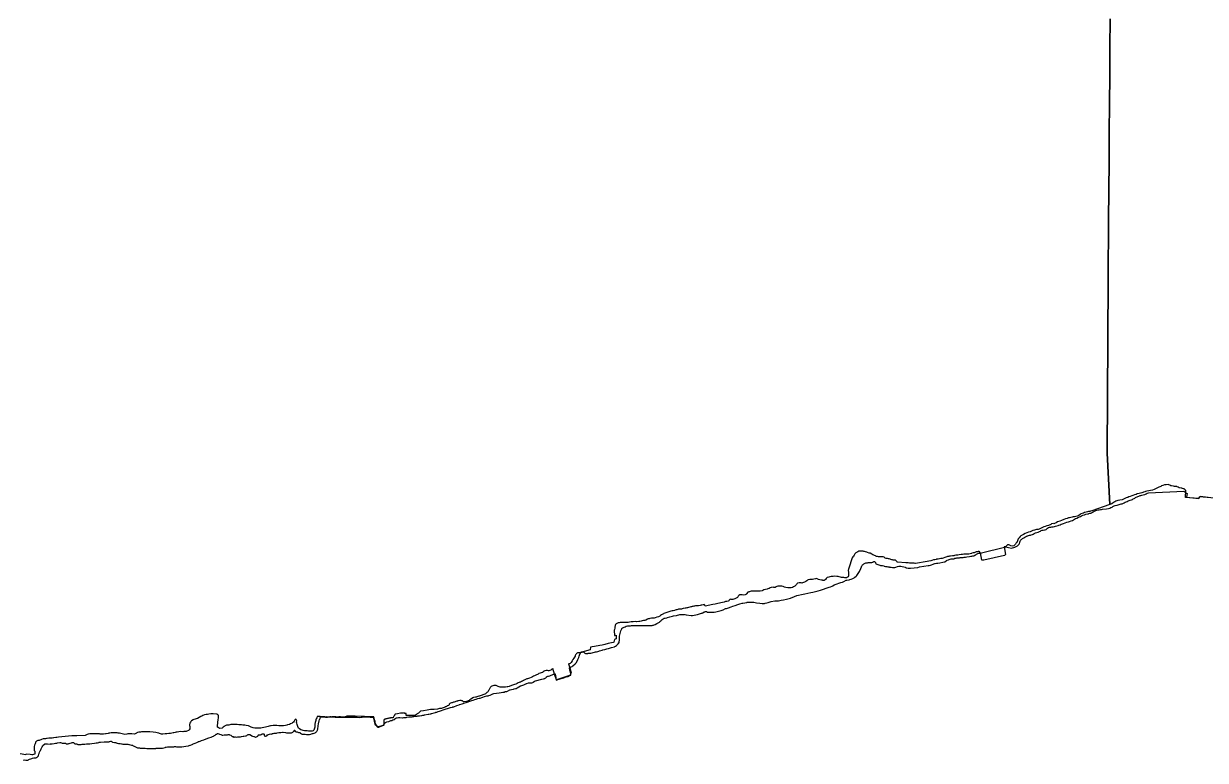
# Model space of a CAD drawing. Extents: x 0 to 800, y 146 to 730.
# Drawn here: x 525.8 to 608.8, y 202.2 to 254 of the extents above; entities that cross this region are included whole.
import ezdxf

# ---------------------------------------------------------------- set-up
doc = ezdxf.new("R2010")
doc.units = 0
doc.layers.get('0').update_dxf_attribs({"linetype": 'CONTINUOUS'})

msp = doc.modelspace()

# ---------------------------------------------------------------- linework, layer by layer
at = {"color": 1}
for points in [[(602.13125, 254.3125), (602.115625, 252.3), (602.1, 250.315625), (602.084375, 248.334375), (602.071875, 246.315625), (602.053125, 244.29375), (602.025, 240.1875), (601.99375, 236.0125), (601.959375, 231.771875), (601.9125, 223.8), (602.10625, 220.178125), (600.8375, 219.7375), (600.75625, 219.71875), (600.696875, 219.7), (600.6125, 219.68125), (600.553125, 219.665625), (600.446875, 219.646875), (600.334375, 219.615625), (600.25, 219.58125), (600.175, 219.559375), (600.08125, 219.521875), (600.015625, 219.478125), (599.928125, 219.421875), (599.815625, 219.359375), (599.728125, 219.34375), (599.621875, 219.325), (599.525, 219.3125), (599.4625, 219.284375), (599.284375, 219.25), (599.25, 219.25625), (599.20625, 219.2375), (599.10625, 219.203125), (598.9875, 219.165625), (598.890625, 219.128125), (598.721875, 219.0625), (598.596875, 219.0125), (598.44375, 218.95625), (598.33125, 218.90625), (598.225, 218.859375), (598.184375, 218.834375), (598.121875, 218.840625), (598.01875, 218.815625), (597.959375, 218.7875), (597.803125, 218.709375), (597.68125, 218.678125), (597.565625, 218.64375), (597.48125, 218.6125), (597.41875, 218.5875), (597.33125, 218.55), (597.234375, 218.490625), (597.146875, 218.446875), (597.06875, 218.425), (596.959375, 218.41875), (596.9, 218.409375), (596.815625, 218.3875), (596.7, 218.359375), (596.6125, 218.315625), (596.509375, 218.265625), (596.390625, 218.2375), (596.275, 218.190625), (596.171875, 218.14375), (596.05625, 218.084375), (595.946875, 218.028125), (595.8625, 217.971875), (595.803125, 217.934375), (595.7375, 217.8375), (595.68125, 217.771875), (595.6375, 217.690625), (595.61875, 217.625), (595.578125, 217.525), (595.540625, 217.48125), (595.48125, 217.3875), (595.4125, 217.31875), (595.359375, 217.28125), (595.28125, 217.2625), (595.1625, 217.275), (595.1125, 217.3), (595.078125, 217.321875), (595.028125, 217.340625), (594.934375, 217.340625), (594.865625, 217.29375), (594.803125, 217.228125), (594.6875, 217.2), (594.784375, 216.659375), (594.721875, 216.603125), (593.25625, 216.271875), (593.115625, 216.26875), (593.025, 216.778125), (592.9875, 216.8), (592.9875, 216.86875), (592.928125, 216.878125), (592.86875, 216.878125), (592.8125, 216.86875), (592.78125, 216.86875), (592.7625, 216.8625), (592.725, 216.846875), (592.63125, 216.8), (592.59375, 216.790625), (592.503125, 216.778125), (592.41875, 216.753125), (592.384375, 216.734375), (592.30625, 216.715625), (592.20625, 216.696875), (592.01875, 216.696875), (591.965625, 216.684375), (591.865625, 216.684375), (591.75625, 216.678125), (591.671875, 216.675), (591.534375, 216.65625), (591.4375, 216.63125), (591.29375, 216.621875), (591.2, 216.6), (591.146875, 216.584375), (591.065625, 216.58125), (590.925, 216.5625), (590.859375, 216.546875), (590.8, 216.5375), (590.7125, 216.51875), (590.659375, 216.496875), (590.5875, 216.471875), (590.525, 216.45), (590.4125, 216.41875), (590.3375, 216.4), (590.2375, 216.384375), (590.14375, 216.3625), (590.0625, 216.3375), (589.946875, 216.334375), (589.909375, 216.31875), (589.83125, 216.3), (589.728125, 216.2875), (589.61875, 216.25), (589.534375, 216.221875), (589.390625, 216.19375), (589.290625, 216.175), (588.46875, 216.05), (588.45, 216.05), (588.359375, 216.053125), (588.246875, 216.0625), (588.165625, 216.071875), (588.0375, 216.071875), (587.94375, 216.0875), (587.821875, 216.090625), (587.775, 216.096875), (587.190625, 216.13125), (587.18125, 216.140625), (587.171875, 216.15625), (587.1125, 216.23125), (587.046875, 216.2625), (586.98125, 216.278125), (586.9, 216.278125), (586.8375, 216.2875), (586.79375, 216.290625), (586.7375, 216.309375), (586.684375, 216.334375), (586.60625, 216.3625), (586.55625, 216.365625), (586.484375, 216.38125), (586.40625, 216.39375), (586.340625, 216.41875), (586.29375, 216.459375), (586.25625, 216.4875), (586.1875, 216.5), (586.065625, 216.515625), (586.009375, 216.515625), (585.94375, 216.50625), (585.86875, 216.509375), (585.790625, 216.51875), (585.725, 216.5375), (585.684375, 216.5625), (585.65625, 216.575), (585.475, 216.65), (585.384375, 216.696875), (585.271875, 216.753125), (585.203125, 216.771875), (585.1, 216.809375), (585.05, 216.828125), (584.959375, 216.85625), (584.8875, 216.878125), (584.825, 216.8875), (584.78125, 216.896875), (584.696875, 216.9125), (584.628125, 216.9125), (584.51875, 216.90625), (584.471875, 216.89375), (584.40625, 216.85625), (584.325, 216.815625), (584.265625, 216.778125), (584.20625, 216.70625), (584.15, 216.628125), (584.10625, 216.55625), (584.071875, 216.509375), (584.025, 216.428125), (583.99375, 216.3625), (583.934375, 216.23125), (583.909375, 216.165625), (583.88125, 215.9875), (583.75, 215.646875), (583.746875, 215.609375), (583.74375, 215.578125), (583.74375, 215.534375), (583.75, 215.478125), (583.753125, 215.446875), (583.753125, 215.4125), (583.75, 215.378125), (583.753125, 215.315625), (583.7625, 215.26875), (583.7625, 215.2125), (583.746875, 215.146875), (583.740625, 215.109375), (583.69375, 215.071875), (583.61875, 215.034375), (583.55, 215.03125), (583.496875, 215.03125), (583.434375, 215.053125), (583.35, 215.059375), (583.26875, 215.059375), (583.203125, 215.071875), (583.096875, 215.096875), (583.025, 215.11875), (582.93125, 215.134375), (582.775, 215.1375), (582.684375, 215.134375), (582.6375, 215.134375), (582.540625, 215.125), (582.45625, 215.109375), (582.36875, 215.0875), (582.2625, 215.04375), (582.196875, 214.984375), (582.146875, 214.925), (582.115625, 214.8875), (582.05625, 214.853125), (581.96875, 214.84375), (581.95, 214.85), (581.940625, 214.859375), (581.85625, 214.8625), (581.753125, 214.8875), (581.65, 214.909375), (581.609375, 214.94375), (581.51875, 214.984375), (581.428125, 214.965625), (581.321875, 214.928125), (581.221875, 214.91875), (581.0375, 214.91875), (580.934375, 214.890625), (580.8875, 214.86875), (580.8375, 214.83125), (580.75625, 214.778125), (580.66875, 214.7375), (580.5875, 214.69375), (580.521875, 214.671875), (580.490625, 214.665625), (580.421875, 214.68125), (580.2875, 214.675), (580.18125, 214.653125), (580.1375, 214.615625), (580.1, 214.56875), (580.065625, 214.509375), (579.99375, 214.4375), (579.9, 214.390625), (579.815625, 214.359375), (579.740625, 214.334375), (579.5625, 214.321875), (579.4875, 214.33125), (579.353125, 214.35), (579.25625, 214.378125), (579.2125, 214.40625), (579.159375, 214.415625), (579.06875, 214.434375), (579.028125, 214.446875), (578.925, 214.45625), (578.790625, 214.44375), (578.73125, 214.415625), (578.675, 214.390625), (578.6, 214.359375), (578.515625, 214.353125), (578.478125, 214.36875), (578.334375, 214.3625), (578.25, 214.33125), (578.175, 214.29375), (578.1, 214.253125), (578.0375, 214.234375), (577.921875, 214.215625), (577.803125, 214.178125), (577.7375, 214.15), (577.68125, 214.121875), (577.5625, 214.0875), (577.503125, 214.0875), (577.38125, 214.096875), (577.296875, 214.096875), (577.1625, 214.10625), (577.075, 214.096875), (576.959375, 214.084375), (576.925, 214.0875), (576.85625, 214.065625), (576.796875, 214.059375), (576.753125, 214.05625), (576.684375, 214.03125), (576.603125, 213.909375), (576.584375, 213.878125), (576.509375, 213.8375), (576.403125, 213.81875), (576.2875, 213.83125), (576.209375, 213.8375), (576.128125, 213.828125), (576.05, 213.784375), (576.0125, 213.734375), (575.953125, 213.653125), (575.86875, 213.603125), (575.784375, 213.5625), (575.7125, 213.528125), (575.634375, 213.515625), (575.521875, 213.515625), (575.4875, 213.528125), (575.425, 213.51875), (575.36875, 213.453125), (575.35, 213.425), (575.296875, 213.396875), (575.221875, 213.378125), (575.11875, 213.359375), (575.025, 213.328125), (574.903125, 213.29375), (574.8, 213.271875), (574.69375, 213.24375), (574.56875, 213.21875), (574.4875, 213.20625), (574.396875, 213.175), (574.234375, 213.15), (573.7, 213.046875), (573.659375, 213.1), (573.65, 213.11875), (573.609375, 213.146875), (573.55, 213.1375), (573.465625, 213.1125), (573.403125, 213.1), (573.3375, 213.084375), (573.221875, 213.075), (573.128125, 213.065625), (573.06875, 213.05625), (573.003125, 213.05625), (572.94375, 213.046875), (572.8875, 213.04375), (572.83125, 213.028125), (572.771875, 213.015625), (572.73125, 212.996875), (572.678125, 212.9875), (572.60625, 212.9625), (572.515625, 212.940625), (572.459375, 212.925), (572.4, 212.921875), (572.328125, 212.90625), (572.278125, 212.896875), (572.15, 212.884375), (572.08125, 212.859375), (572.034375, 212.83125), (571.975, 212.83125), (571.93125, 212.8375), (571.878125, 212.8375), (571.825, 212.834375), (571.759375, 212.815625), (571.690625, 212.790625), (571.65625, 212.78125), (571.584375, 212.75), (571.540625, 212.740625), (571.4375, 212.721875), (571.378125, 212.703125), (571.278125, 212.678125), (571.215625, 212.665625), (571.134375, 212.640625), (571.05625, 212.61875), (571.003125, 212.603125), (570.925, 212.58125), (570.865625, 212.55625), (570.796875, 212.534375), (570.76875, 212.509375), (570.725, 212.48125), (570.665625, 212.44375), (570.61875, 212.421875), (570.5625, 212.390625), (570.515625, 212.346875), (570.465625, 212.315625), (570.4, 212.28125), (570.3, 212.2625), (570.178125, 212.221875), (570.096875, 212.196875), (570.034375, 212.19375), (569.965625, 212.196875), (569.9125, 212.19375), (569.8125, 212.178125), (569.75625, 212.15625), (569.69375, 212.146875), (569.640625, 212.11875), (569.521875, 212.0625), (569.446875, 212.04375), (569.365625, 212.03125), (569.26875, 212.003125), (569.184375, 211.984375), (569.109375, 211.975), (569.028125, 211.965625), (568.9, 211.95), (568.8125, 211.959375), (568.640625, 211.95), (568.540625, 211.940625), (568.48125, 211.93125), (568.378125, 211.91875), (568.278125, 211.9), (568.165625, 211.890625), (568.021875, 211.884375), (567.953125, 211.884375), (567.91875, 211.890625), (567.721875, 211.890625), (567.659375, 211.88125), (567.590625, 211.865625), (567.525, 211.853125), (567.478125, 211.828125), (567.440625, 211.80625), (567.4, 211.75625), (567.378125, 211.690625), (567.365625, 211.634375), (567.35, 211.58125), (567.340625, 211.540625), (567.3375, 211.49375), (567.325, 211.409375), (567.309375, 211.3625), (567.2875, 211.325), (567.33125, 210.98125), (567.359375, 210.990625), (567.44375, 211.003125), (567.4375, 210.746875), (567.359375, 210.721875), (567.31875, 210.709375), (567.28125, 210.5125), (567.225, 210.490625), (567.115625, 210.453125), (566.8875, 210.409375), (566.6375, 210.34375), (566.4625, 210.303125), (566.29375, 210.284375), (566.171875, 210.2625), (566.040625, 210.234375), (565.90625, 210.209375), (565.75, 210.1875), (565.63125, 210.159375), (565.615625, 209.965625), (565.2, 209.859375), (564.971875, 209.8), (564.853125, 209.765625), (564.771875, 209.771875), (564.734375, 209.75625), (564.696875, 209.7375), (564.65625, 209.709375), (564.621875, 209.678125), (564.6125, 209.653125), (564.58125, 209.6125), (564.56875, 209.571875), (564.55, 209.51875), (564.5125, 209.459375), (564.46875, 209.396875), (564.4, 209.303125), (564.371875, 209.25625), (564.340625, 209.20625), (564.26875, 209.090625), (564.24375, 209.05625), (564.209375, 209.009375), (564.140625, 208.996875), (564.125, 208.9875), (564.0875, 208.978125), (564.196875, 208.640625), (564.271875, 208.346875), (564.21875, 208.225), (564.228125, 208.1875), (563.25625, 207.85625), (563.115625, 208.2625), (562.99375, 208.659375), (562.9625, 208.646875), (562.921875, 208.6125), (562.884375, 208.571875), (562.846875, 208.5375), (562.778125, 208.51875), (562.71875, 208.50625), (562.678125, 208.5), (562.61875, 208.521875), (562.5125, 208.515625), (562.4375, 208.503125), (562.371875, 208.46875), (562.315625, 208.428125), (562.259375, 208.384375), (562.1625, 208.365625), (562.090625, 208.3375), (562.0125, 208.3), (561.959375, 208.26875), (561.90625, 208.240625), (561.8375, 208.20625), (561.759375, 208.175), (561.7, 208.15), (561.640625, 208.121875), (561.571875, 208.071875), (561.4625, 208.040625), (561.35625, 207.984375), (561.2875, 207.95625), (561.21875, 207.940625), (561.16875, 207.928125), (561.128125, 207.909375), (561.078125, 207.884375), (561.0125, 207.85625), (560.965625, 207.834375), (560.921875, 207.815625), (560.853125, 207.778125), (560.7875, 207.740625), (560.71875, 207.7125), (560.671875, 207.7), (560.621875, 207.68125), (560.5625, 207.65625), (560.4875, 207.61875), (560.440625, 207.590625), (560.39375, 207.56875), (560.309375, 207.54375), (560.234375, 207.515625), (560.16875, 207.4875), (560.0875, 207.459375), (560.046875, 207.440625), (559.971875, 207.428125), (559.925, 207.40625), (559.834375, 207.38125), (559.775, 207.3625), (559.671875, 207.353125), (559.625, 207.34375), (559.55, 207.340625), (559.346875, 207.340625), (559.284375, 207.35625), (559.2125, 207.378125), (559.159375, 207.396875), (559.115625, 207.4125), (559.06875, 207.440625), (559.00625, 207.459375), (558.9375, 207.465625), (558.89375, 207.46875), (558.840625, 207.459375), (558.775, 207.440625), (558.703125, 207.409375), (558.665625, 207.3875), (558.61875, 207.35), (558.578125, 207.30625), (558.5625, 207.26875), (558.546875, 207.240625), (558.525, 207.19375), (558.490625, 207.1375), (558.465625, 207.10625), (558.44375, 207.053125), (558.409375, 207.009375), (558.3625, 206.965625), (558.315625, 206.934375), (558.253125, 206.890625), (558.203125, 206.859375), (558.14375, 206.834375), (558.065625, 206.80625), (558.021875, 206.796875), (557.959375, 206.765625), (557.88125, 206.746875), (557.81875, 206.728125), (557.784375, 206.709375), (557.734375, 206.69375), (557.659375, 206.671875), (557.60625, 206.65625), (557.55, 206.64375), (557.425, 206.615625), (557.3625, 206.59375), (557.28125, 206.53125), (557.23125, 206.5), (557.171875, 206.4625), (557.10625, 206.41875), (557.053125, 206.396875), (557.00625, 206.36875), (556.9375, 206.35), (556.75, 206.315625), (556.696875, 206.325), (556.66875, 206.3625), (556.65, 206.378125), (556.628125, 206.390625), (556.596875, 206.4), (556.553125, 206.409375), (556.45, 206.409375), (556.365625, 206.38125), (556.325, 206.378125), (556.3, 206.36875), (556.2375, 206.36875), (556.178125, 206.35), (556.13125, 206.325), (556.053125, 206.29375), (556.00625, 206.284375), (555.909375, 206.25625), (555.86875, 206.2375), (555.8, 206.215625), (555.7625, 206.190625), (555.71875, 206.14375), (555.703125, 206.1125), (555.684375, 206.0875), (555.65625, 206.05625), (555.6, 206.03125), (555.565625, 206.028125), (555.54375, 206.01875), (555.53125, 205.990625), (555.515625, 205.98125), (555.465625, 205.971875), (555.4375, 205.965625), (555.39375, 205.953125), (555.35625, 205.921875), (555.29375, 205.89375), (555.215625, 205.878125), (555.1625, 205.859375), (555.134375, 205.85), (555.1, 205.846875), (555.034375, 205.846875), (554.890625, 205.809375), (554.65, 205.790625), (554.409375, 205.784375), (554.171875, 205.7375), (553.90625, 205.6875), (553.690625, 205.659375), (553.678125, 205.65), (553.653125, 205.621875), (553.584375, 205.553125), (553.559375, 205.534375), (553.51875, 205.50625), (553.471875, 205.46875), (553.409375, 205.421875), (553.346875, 205.3875), (553.29375, 205.36875), (553.228125, 205.359375), (553.1375, 205.35), (552.69375, 205.359375), (552.69375, 205.496875), (552.565625, 205.496875), (552.565625, 205.54375), (552.46875, 205.528125), (552.296875, 205.51875), (552.084375, 205.48125), (551.925, 205.44375), (551.896875, 205.425), (551.8875, 205.4125), (551.875, 205.39375), (551.859375, 205.365625), (551.84375, 205.33125), (551.828125, 205.303125), (551.784375, 205.215625), (551.765625, 205.196875), (551.7375, 205.19375), (551.690625, 205.1875), (551.634375, 205.20625), (551.6, 205.1875), (551.559375, 205.178125), (551.515625, 205.16875), (551.471875, 205.165625), (551.415625, 205.15), (551.36875, 205.1375), (551.3375, 205.13125), (551.30625, 205.121875), (551.265625, 205.11875), (551.234375, 205.109375), (551.190625, 205.09375), (551.1625, 205.084375), (551.14375, 205.08125), (551.13125, 205.028125), (551.121875, 204.971875), (551.128125, 204.896875), (551.121875, 204.809375), (551.1125, 204.740625), (551.109375, 204.66875), (551.059375, 204.646875), (551.028125, 204.640625), (550.984375, 204.621875), (550.94375, 204.6125), (550.909375, 204.603125), (550.89375, 204.59375), (550.846875, 204.58125), (550.8125, 204.575), (550.765625, 204.571875), (550.74375, 204.571875), (550.69375, 204.575), (550.675, 204.584375), (550.63125, 204.6), (550.615625, 204.621875), (550.596875, 204.646875), (550.5625, 204.66875), (550.55, 204.6875), (550.515625, 204.74375), (550.503125, 204.778125), (550.49375, 204.81875), (550.490625, 204.859375), (550.475, 204.915625), (550.4625, 204.94375), (550.45625, 205.00625), (550.44375, 205.0375), (550.43125, 205.08125), (550.421875, 205.128125), (550.421875, 205.171875), (550.41875, 205.209375), (550.41875, 205.24375), (550.409375, 205.265625), (549.10625, 205.309375), (548.5, 205.321875), (548.490625, 205.290625), (548.465625, 205.2625), (548.396875, 205.2625), (548.378125, 205.253125), (548.359375, 205.25), (548.253125, 205.253125), (548.1375, 205.253125), (548.075, 205.2625), (548.040625, 205.2625), (548.003125, 205.265625), (547.95, 205.265625), (547.85, 205.253125), (547.7875, 205.253125), (547.75, 205.2625), (547.653125, 205.2625), (547.603125, 205.25625), (547.584375, 205.25625), (547.496875, 205.2625), (547.478125, 205.246875), (547.44375, 205.2375), (547.425, 205.2375), (547.415625, 205.259375), (547.33125, 205.25625), (547.29375, 205.253125), (547.178125, 205.253125), (547.121875, 205.25625), (547.096875, 205.246875), (547.021875, 205.25), (546.98125, 205.2625), (546.9375, 205.265625), (546.659375, 205.3), (546.45, 205.3), (546.43125, 205.290625), (546.40625, 205.2), (546.375, 205.128125), (546.353125, 205.071875), (546.334375, 205), (546.315625, 204.94375), (546.30625, 204.86875), (546.29375, 204.815625), (546.284375, 204.76875), (546.278125, 204.678125), (546.278125, 204.609375), (546.271875, 204.534375), (546.25, 204.459375), (546.234375, 204.39375), (546.2125, 204.325), (546.146875, 204.28125), (546.08125, 204.26875), (545.9625, 204.2625), (545.840625, 204.2625), (545.725, 204.271875), (545.609375, 204.271875), (545.546875, 204.2875), (545.4625, 204.309375), (545.375, 204.3375), (545.296875, 204.3625), (545.203125, 204.4125), (545.1375, 204.459375), (545.103125, 204.525), (545.08125, 204.58125), (545.053125, 204.65), (545.0375, 204.725), (545, 204.81875), (544.996875, 204.8875), (545, 204.990625), (544.965625, 205.075), (544.9125, 205.109375), (544.86875, 205.04375), (544.83125, 204.959375), (544.784375, 204.896875), (544.7125, 204.846875), (544.671875, 204.809375), (544.571875, 204.771875), (544.503125, 204.73125), (544.359375, 204.696875), (544.315625, 204.678125), (544.20625, 204.659375), (544.084375, 204.6375), (543.925, 204.621875), (543.740625, 204.628125), (543.615625, 204.646875), (543.540625, 204.65625), (543.425, 204.659375), (543.359375, 204.665625), (543.209375, 204.621875), (543.171875, 204.621875), (543.075, 204.603125), (543, 204.58125), (542.89375, 204.55625), (542.8, 204.534375), (542.696875, 204.515625), (542.578125, 204.49375), (542.475, 204.478125), (542.296875, 204.465625), (542.21875, 204.46875), (542.071875, 204.478125), (541.953125, 204.503125), (541.86875, 204.525), (541.796875, 204.546875), (541.703125, 204.590625), (541.60625, 204.628125), (541.440625, 204.659375), (541.35625, 204.684375), (541.275, 204.6875), (541.209375, 204.6875), (541.125, 204.696875), (541.03125, 204.696875), (540.934375, 204.70625), (540.821875, 204.715625), (540.696875, 204.715625), (540.5875, 204.721875), (540.48125, 204.721875), (540.36875, 204.725), (540.303125, 204.7125), (540.228125, 204.6875), (540.08125, 204.66875), (540.0125, 204.65), (539.975, 204.628125), (539.934375, 204.609375), (539.896875, 204.58125), (539.840625, 204.534375), (539.775, 204.478125), (539.60625, 204.45), (539.565625, 204.465625), (539.475, 204.5125), (539.446875, 204.54375), (539.440625, 204.6), (539.446875, 204.659375), (539.4625, 204.825), (539.459375, 204.9125), (539.48125, 205.025), (539.4875, 205.0625), (539.509375, 205.184375), (539.509375, 205.25625), (539.5, 205.36875), (539.471875, 205.415625), (539.38125, 205.459375), (539.13125, 205.4875), (538.971875, 205.48125), (538.825, 205.453125), (538.74375, 205.425), (538.6375, 205.421875), (538.521875, 205.403125), (538.41875, 205.359375), (538.3375, 205.3125), (538.26875, 205.284375), (538.140625, 205.228125), (538.025, 205.15), (537.95, 205.11875), (537.8625, 205.09375), (537.78125, 205.071875), (537.728125, 205.046875), (537.61875, 204.98125), (537.575, 204.940625), (537.5375, 204.884375), (537.50625, 204.81875), (537.48125, 204.734375), (537.48125, 204.665625), (537.49375, 204.584375), (537.496875, 204.534375), (537.49375, 204.46875), (537.490625, 204.428125), (537.459375, 204.35625), (537.41875, 204.309375), (537.409375, 204.30625), (537.290625, 204.259375), (537.228125, 204.240625), (537.153125, 204.225), (537.06875, 204.225), (536.99375, 204.221875), (536.815625, 204.225), (536.7125, 204.215625), (536.603125, 204.1875), (536.528125, 204.19375), (536.46875, 204.175), (536.375, 204.15), (536.321875, 204.134375), (536.221875, 204.115625), (536.14375, 204.090625), (536.009375, 204.0875), (535.86875, 204.08125), (535.7625, 204.071875), (535.60625, 204.053125), (535.5125, 204.05), (535.428125, 204.06875), (535.375, 204.096875), (535.31875, 204.11875), (535.2125, 204.1375), (535.1, 204.165625), (534.928125, 204.178125), (534.678125, 204.20625), (534.5875, 204.215625), (534.278125, 204.215625), (534.090625, 204.221875), (534.021875, 204.196875), (533.9125, 204.184375), (533.83125, 204.159375), (533.775, 204.1375), (533.740625, 204.125), (533.65625, 204.08125), (533.584375, 204.053125), (533.43125, 204.059375), (533.30625, 204.071875), (533.1375, 204.06875), (533.071875, 204.05), (532.928125, 204.025), (532.825, 204.040625), (532.75, 204.059375), (532.64375, 204.0875), (532.546875, 204.10625), (532.45625, 204.125), (532.39375, 204.13125), (532.315625, 204.1375), (532.215625, 204.146875), (532.103125, 204.15), (531.98125, 204.146875), (531.88125, 204.128125), (531.815625, 204.125), (531.753125, 204.103125), (531.621875, 204.06875), (531.565625, 204.059375), (531.440625, 204.05), (531.359375, 204.04375), (531.275, 204.040625), (531.196875, 204.04375), (531.14375, 204.0625), (531.0875, 204.071875), (530.9875, 204.078125), (530.878125, 204.08125), (530.76875, 204.08125), (530.621875, 204.078125), (530.559375, 204.078125), (530.471875, 204.06875), (530.3625, 204.05), (530.278125, 204.03125), (530.153125, 203.959375), (529.55, 203.9375), (529.20625, 203.928125), (528.7375, 203.88125), (528.278125, 203.8375), (528.1625, 203.825), (528.075, 203.8125), (527.953125, 203.796875), (527.91875, 203.7875), (527.81875, 203.778125), (527.746875, 203.76875), (527.603125, 203.75625), (527.484375, 203.740625), (527.428125, 203.7375), (527.353125, 203.7125), (527.190625, 203.709375), (527.08125, 203.684375), (527.025, 203.65625), (526.96875, 203.61875), (526.915625, 203.6), (526.83125, 203.596875), (526.775, 203.58125), (526.73125, 203.5625), (526.7, 203.525), (526.6625, 203.478125), (526.653125, 203.434375), (526.6375, 203.371875), (526.6125, 203.315625), (526.590625, 203.265625), (526.565625, 203.18125), (526.565625, 203.125), (526.55625, 203.040625), (526.55625, 202.990625), (526.56875, 202.9), (526.6125, 202.84375), (526.603125, 202.640625), (526.515625, 202.621875), (526.453125, 202.59375), (526.396875, 202.59375), (526.275, 202.6125), (525.99375, 202.65), (525.978125, 202.59375), (525.571875, 202.671875)], [(601.9125, 223.8), (601.959375, 231.771875), (601.99375, 236.0125), (602.025, 240.1875), (602.053125, 244.29375), (602.071875, 246.315625), (602.084375, 248.334375), (602.1, 250.315625), (602.115625, 252.3), (602.13125, 254.3125)], [(609.753125, 220.603125), (608.4, 220.725), (608.34375, 220.603125), (607.421875, 220.678125), (607.459375, 221.15625), (607.325, 221.28125), (607.29375, 221.29375), (607.21875, 221.31875), (607.1625, 221.33125), (607.109375, 221.340625), (606.990625, 221.365625), (606.909375, 221.40625), (606.84375, 221.43125), (606.809375, 221.44375), (606.746875, 221.45), (606.659375, 221.459375), (606.571875, 221.478125), (606.45, 221.5), (606.390625, 221.50625), (606.315625, 221.534375), (606.25625, 221.571875), (606.215625, 221.5875), (606.065625, 221.571875), (605.95625, 221.5625), (605.828125, 221.525), (605.75, 221.490625), (605.690625, 221.453125), (605.559375, 221.403125), (605.459375, 221.35625), (605.3625, 221.3125), (605.234375, 221.24375), (605.109375, 221.18125), (604.96875, 221.159375), (604.85625, 221.140625), (604.7125, 221.109375), (604.621875, 221.1), (604.56875, 221.08125), (604.478125, 221.05625), (604.41875, 221.028125), (604.35, 221.009375), (604.25625, 220.9875), (604.159375, 220.9625), (604.03125, 220.921875), (603.965625, 220.896875), (603.85, 220.85625), (603.734375, 220.81875), (603.65, 220.7875), (603.54375, 220.74375), (603.45, 220.715625), (603.375, 220.684375), (603.328125, 220.675), (603.25, 220.65), (603.153125, 220.609375), (603.059375, 220.55625), (602.965625, 220.50625), (602.80625, 220.490625), (602.678125, 220.46875), (602.540625, 220.4125), (602.4625, 220.375), (602.378125, 220.325), (602.240625, 220.225), (602.10625, 220.178125), (601.9125, 223.8)]]:
    msp.add_lwpolyline(points, dxfattribs=at)
at = {"color": 3}
msp.add_lwpolyline([(525.80625, 202.20625), (525.825, 202.221875), (525.865625, 202.240625), (525.9875, 202.225), (526.00625, 202.215625), (526.05, 202.2125), (526.121875, 202.228125), (526.15625, 202.24375), (526.19375, 202.259375), (526.234375, 202.290625), (526.321875, 202.31875), (526.39375, 202.334375), (526.4375, 202.35), (526.546875, 202.378125), (526.565625, 202.3875), (526.590625, 202.390625), (526.6375, 202.3875), (526.684375, 202.39375), (526.73125, 202.40625), (526.75, 202.415625), (526.771875, 202.43125), (526.859375, 202.515625), (526.875, 202.559375), (526.890625, 202.634375), (526.909375, 202.68125), (526.946875, 202.771875), (526.978125, 202.865625), (526.996875, 202.90625), (527.053125, 203.0125), (527.06875, 203.059375), (527.090625, 203.1), (527.13125, 203.165625), (527.178125, 203.228125), (527.203125, 203.271875), (527.290625, 203.35625), (527.309375, 203.365625), (527.40625, 203.365625), (527.48125, 203.371875), (527.503125, 203.36875), (527.69375, 203.35625), (527.7125, 203.3625), (527.7625, 203.371875), (527.83125, 203.378125), (527.9625, 203.4), (528.05625, 203.4125), (528.146875, 203.41875), (528.196875, 203.4375), (528.365625, 203.4625), (528.390625, 203.459375), (528.4125, 203.45625), (528.478125, 203.428125), (528.521875, 203.421875), (528.565625, 203.421875), (528.609375, 203.425), (528.725, 203.421875), (528.76875, 203.409375), (528.825, 203.371875), (528.875, 203.359375), (528.95, 203.3625), (529.003125, 203.384375), (529.025, 203.390625), (529.090625, 203.415625), (529.190625, 203.44375), (529.2375, 203.471875), (529.2625, 203.471875), (529.315625, 203.45625), (529.390625, 203.396875), (529.428125, 203.378125), (529.475, 203.3625), (529.525, 203.359375), (529.571875, 203.35), (529.615625, 203.334375), (529.6375, 203.328125), (529.7125, 203.325), (529.8625, 203.33125), (529.934375, 203.3375), (530.015625, 203.3375), (530.040625, 203.340625), (530.109375, 203.35), (530.2375, 203.3625), (530.2875, 203.365625), (530.365625, 203.375), (530.478125, 203.378125), (530.6125, 203.403125), (530.796875, 203.425), (530.9125, 203.43125), (531.00625, 203.44375), (531.09375, 203.4625), (531.1375, 203.475), (531.221875, 203.4875), (531.471875, 203.503125), (531.54375, 203.509375), (531.665625, 203.5125), (531.778125, 203.509375), (531.80625, 203.5125), (531.85625, 203.525), (531.875, 203.534375), (531.953125, 203.55), (531.978125, 203.546875), (532.003125, 203.534375), (532.0375, 203.503125), (532.071875, 203.484375), (532.19375, 203.471875), (532.253125, 203.459375), (532.3, 203.45625), (532.33125, 203.44375), (532.38125, 203.4125), (532.48125, 203.4), (532.509375, 203.4), (532.60625, 203.390625), (532.690625, 203.375), (532.715625, 203.365625), (532.778125, 203.35625), (532.815625, 203.353125), (532.853125, 203.353125), (533.01875, 203.34375), (533.13125, 203.334375), (533.2125, 203.321875), (533.2375, 203.3125), (533.390625, 203.278125), (533.4625, 203.265625), (533.48125, 203.25625), (533.515625, 203.225), (533.590625, 203.196875), (533.628125, 203.175), (533.671875, 203.159375), (533.7375, 203.134375), (533.81875, 203.09375), (533.840625, 203.090625), (533.953125, 203.078125), (534, 203.065625), (534.04375, 203.059375), (534.203125, 203.065625), (534.340625, 203.05625), (534.3625, 203.059375), (534.48125, 203.046875), (534.534375, 203.0375), (534.703125, 203.034375), (534.965625, 203.046875), (535.096875, 203.046875), (535.11875, 203.053125), (535.234375, 203.05625), (535.3125, 203.05625), (535.409375, 203.0625), (535.515625, 203.065625), (535.56875, 203.071875), (535.759375, 203.115625), (535.7875, 203.125), (535.840625, 203.140625), (535.934375, 203.1625), (535.98125, 203.1625), (536.184375, 203.153125), (536.2625, 203.15), (536.375, 203.1625), (536.425, 203.171875), (536.46875, 203.175), (536.49375, 203.171875), (536.56875, 203.15625), (536.615625, 203.15), (536.684375, 203.15), (536.73125, 203.159375), (536.9375, 203.16875), (537.20625, 203.19375), (537.4, 203.225), (537.446875, 203.240625), (537.515625, 203.275), (537.540625, 203.284375), (537.665625, 203.325), (537.715625, 203.346875), (537.7375, 203.3625), (537.86875, 203.4125), (537.978125, 203.46875), (538.028125, 203.490625), (538.090625, 203.509375), (538.115625, 203.521875), (538.1625, 203.534375), (538.209375, 203.553125), (538.278125, 203.58125), (538.325, 203.596875), (538.475, 203.659375), (538.528125, 203.675), (538.703125, 203.75), (538.75, 203.765625), (538.828125, 203.7875), (538.99375, 203.84375), (539.078125, 203.884375), (539.165625, 203.91875), (539.1875, 203.93125), (539.271875, 203.984375), (539.2875, 204), (539.35, 204.0375), (539.36875, 204.053125), (539.45, 204.1), (539.471875, 204.103125), (539.53125, 204.078125), (539.56875, 204.05625), (539.590625, 204.046875), (539.6625, 204.034375), (539.721875, 203.99375), (539.765625, 203.975), (539.8125, 203.971875), (539.9, 203.996875), (539.925, 203.99375), (539.93125, 204), (539.95625, 203.996875), (540.071875, 204), (540.13125, 204.009375), (540.18125, 204.015625), (540.25, 204.0125), (540.271875, 204.00625), (540.2875, 203.990625), (540.365625, 203.96875), (540.409375, 203.95), (540.43125, 203.934375), (540.478125, 203.8875), (540.5, 203.88125), (540.54375, 203.884375), (540.5625, 203.86875), (540.571875, 203.846875), (540.5875, 203.828125), (540.6125, 203.828125), (540.653125, 203.85625), (540.675, 203.853125), (540.74375, 203.8375), (540.846875, 203.85625), (540.95625, 203.853125), (541.05625, 203.8625), (541.125, 203.88125), (541.25, 203.90625), (541.29375, 203.91875), (541.4, 203.928125), (541.446875, 203.934375), (541.4875, 203.953125), (541.55625, 203.990625), (541.6, 204.015625), (541.65, 204.03125), (541.68125, 204.03125), (541.70625, 204.025), (541.753125, 204.00625), (541.859375, 203.940625), (541.903125, 203.915625), (541.9875, 203.890625), (542.009375, 203.884375), (542.053125, 203.853125), (542.1, 203.8375), (542.121875, 203.8375), (542.178125, 203.853125), (542.228125, 203.878125), (542.2625, 203.9125), (542.29375, 203.978125), (542.309375, 203.99375), (542.328125, 204.003125), (542.35, 204), (542.4, 204.00625), (542.440625, 204.00625), (542.4625, 204.009375), (542.515625, 204.03125), (542.578125, 204.0625), (542.65625, 204.078125), (542.678125, 204.08125), (542.7, 204.06875), (542.70625, 204.046875), (542.721875, 203.965625), (542.728125, 203.94375), (542.746875, 203.921875), (542.765625, 203.9125), (542.7875, 203.90625), (542.815625, 203.90625), (542.884375, 203.921875), (542.909375, 203.93125), (542.953125, 203.99375), (542.96875, 204.009375), (542.990625, 204.025), (543.021875, 204.034375), (543.159375, 204.0625), (543.2375, 204.053125), (543.265625, 204.059375), (543.2875, 204.06875), (543.30625, 204.084375), (543.346875, 204.103125), (543.425, 204.115625), (543.45625, 204.11875), (543.51875, 204.121875), (543.59375, 204.11875), (543.634375, 204.1375), (543.7375, 204.16875), (543.765625, 204.171875), (543.81875, 204.1625), (543.878125, 204.1625), (544.009375, 204.178125), (544.040625, 204.178125), (544.221875, 204.1625), (544.28125, 204.146875), (544.315625, 204.140625), (544.421875, 204.15), (544.4625, 204.146875), (544.5125, 204.1375), (544.559375, 204.134375), (544.63125, 204.14375), (544.684375, 204.1625), (544.728125, 204.190625), (544.79375, 204.246875), (544.80625, 204.26875), (544.8125, 204.2875), (544.825, 204.309375), (544.840625, 204.325), (544.8625, 204.325), (544.875, 204.3), (544.878125, 204.278125), (544.878125, 204.253125), (544.890625, 204.234375), (544.9125, 204.225), (544.9625, 204.215625), (544.9875, 204.2125), (545.00625, 204.20625), (545.028125, 204.203125), (545.071875, 204.184375), (545.11875, 204.16875), (545.165625, 204.165625), (545.2125, 204.15625), (545.2625, 204.121875), (545.346875, 204.075), (545.390625, 204.05625), (545.5125, 204.053125), (545.596875, 204.046875), (545.69375, 204.025), (545.71875, 204.021875), (545.846875, 204.028125), (545.86875, 204.025), (545.89375, 204.028125), (545.9875, 204.053125), (546.034375, 204.075), (546.1, 204.09375), (546.15, 204.103125), (546.234375, 204.1125), (546.3, 204.1375), (546.325, 204.153125), (546.359375, 204.1875), (546.384375, 204.225), (546.4375, 204.278125), (546.4625, 204.31875), (546.471875, 204.34375), (546.48125, 204.390625), (546.4875, 204.4625), (546.503125, 204.571875), (546.503125, 204.596875), (546.54375, 204.828125), (546.553125, 204.878125), (546.590625, 204.98125), (546.60625, 205.078125), (546.615625, 205.10625), (546.640625, 205.153125), (546.65625, 205.196875), (546.66875, 205.24375), (546.678125, 205.265625), (546.8875, 205.265625), (547.015625, 205.253125), (547.165625, 205.25), (547.190625, 205.259375), (547.31875, 205.265625), (547.365625, 205.265625), (547.696875, 205.246875), (548.003125, 205.246875), (548.09375, 205.2375), (548.16875, 205.234375), (548.29375, 205.2375), (548.440625, 205.24375), (548.553125, 205.246875), (548.7125, 205.24375), (548.934375, 205.24375), (549.115625, 205.234375), (549.25, 205.2375), (549.4, 205.225), (549.53125, 205.2375), (549.603125, 205.2375), (549.84375, 205.2625), (549.8875, 205.265625), (549.95625, 205.265625), (550.015625, 205.25625), (550.16875, 205.246875), (550.290625, 205.246875), (550.378125, 205.24375), (550.4, 205.240625), (550.41875, 205.225), (550.425, 205.196875), (550.425, 205.15), (550.434375, 205.090625), (550.453125, 205.028125), (550.48125, 204.965625), (550.49375, 204.9125), (550.496875, 204.86875), (550.509375, 204.8125), (550.525, 204.753125), (550.53125, 204.73125), (550.55, 204.69375), (550.6, 204.628125), (550.653125, 204.56875), (550.678125, 204.55625), (550.709375, 204.55), (550.759375, 204.55), (550.8125, 204.559375), (550.865625, 204.575), (550.928125, 204.6125), (551.05625, 204.65), (551.1, 204.66875), (551.115625, 204.6875), (551.128125, 204.7375), (551.14375, 204.778125), (551.178125, 204.821875), (551.228125, 204.85625), (551.28125, 204.88125), (551.33125, 204.903125), (551.465625, 204.940625), (551.61875, 205), (551.665625, 205.015625), (551.6875, 205.01875), (551.759375, 205.04375), (551.846875, 205.0875), (551.909375, 205.128125), (551.925, 205.14375), (551.965625, 205.175), (552.01875, 205.19375), (552.046875, 205.2), (552.146875, 205.215625), (552.253125, 205.21875), (552.428125, 205.20625), (552.4625, 205.20625), (552.53125, 205.209375), (552.678125, 205.225), (552.73125, 205.2375), (552.88125, 205.259375), (552.95625, 205.26875), (553.115625, 205.275), (553.16875, 205.28125), (553.23125, 205.296875), (553.259375, 205.30625), (553.34375, 205.321875), (553.45625, 205.321875), (553.515625, 205.325), (553.63125, 205.346875), (553.790625, 205.3625), (553.85, 205.371875), (553.94375, 205.39375), (553.971875, 205.403125), (554.228125, 205.446875), (554.290625, 205.4625), (554.428125, 205.4875), (554.45, 205.49375), (554.496875, 205.5), (554.653125, 205.546875), (554.74375, 205.58125), (554.76875, 205.590625), (554.846875, 205.603125), (554.946875, 205.640625), (555.025, 205.665625), (555.43125, 205.815625), (555.49375, 205.834375), (555.6, 205.853125), (555.728125, 205.89375), (555.80625, 205.921875), (555.940625, 205.95625), (555.965625, 205.959375), (556.034375, 205.975), (556.24375, 206.059375), (556.403125, 206.109375), (556.425, 206.121875), (556.628125, 206.1875), (556.8, 206.2375), (556.90625, 206.26875), (557.3125, 206.409375), (557.39375, 206.434375), (557.509375, 206.48125), (557.609375, 206.5125), (557.734375, 206.54375), (557.815625, 206.56875), (557.896875, 206.5875), (558.009375, 206.621875), (558.0625, 206.640625), (558.1875, 206.7), (558.34375, 206.74375), (558.371875, 206.740625), (558.4, 206.740625), (558.453125, 206.746875), (558.484375, 206.753125), (558.590625, 206.790625), (558.646875, 206.815625), (558.734375, 206.8625), (558.784375, 206.88125), (558.85625, 206.903125), (559.03125, 206.9375), (559.215625, 206.946875), (559.359375, 206.965625), (559.484375, 206.9875), (559.578125, 207.009375), (559.646875, 207.034375), (559.696875, 207.040625), (559.765625, 207.05625), (559.815625, 207.075), (559.9625, 207.153125), (559.984375, 207.1625), (560.090625, 207.190625), (560.225, 207.21875), (560.284375, 207.228125), (560.371875, 207.246875), (560.428125, 207.265625), (560.48125, 207.29375), (560.709375, 207.434375), (560.75, 207.45), (560.946875, 207.509375), (561.053125, 207.553125), (561.096875, 207.58125), (561.1375, 207.6), (561.165625, 207.60625), (561.28125, 207.64375), (561.353125, 207.65), (561.4375, 207.646875), (561.48125, 207.65), (561.525, 207.659375), (561.584375, 207.68125), (561.603125, 207.690625), (561.696875, 207.7625), (561.721875, 207.778125), (561.778125, 207.8), (562.215625, 207.903125), (562.325, 207.9375), (562.40625, 207.95625), (562.4375, 207.965625), (562.459375, 207.975), (562.496875, 208.003125), (562.534375, 208.04375), (562.553125, 208.065625), (562.596875, 208.096875), (562.64375, 208.115625), (562.6875, 208.13125), (562.784375, 208.153125), (562.88125, 208.18125), (563.0625, 208.265625), (563.128125, 208.29375), (563.14375, 208.28125), (563.159375, 208.23125), (563.16875, 208.159375), (563.203125, 208.009375), (563.20625, 207.9625), (563.225, 207.86875), (563.234375, 207.85), (563.284375, 207.8625), (563.35, 207.8875), (563.44375, 207.9125), (563.515625, 207.934375), (563.58125, 207.9625), (563.76875, 208.015625), (563.865625, 208.04375), (563.934375, 208.075), (564.0375, 208.109375), (564.15625, 208.159375), (564.253125, 208.18125), (564.253125, 208.25625), (564.246875, 208.303125), (564.19375, 208.540625), (564.175, 208.584375), (564.1625, 208.63125), (564.165625, 208.678125), (564.171875, 208.7), (564.2, 208.709375), (564.284375, 208.771875), (564.35, 208.8125), (564.390625, 208.84375), (564.565625, 208.990625), (564.609375, 209.03125), (564.653125, 209.090625), (564.746875, 209.2875), (564.8125, 209.43125), (564.84375, 209.521875), (564.871875, 209.596875), (564.928125, 209.759375), (564.940625, 209.778125), (565.028125, 209.8), (565.053125, 209.8125), (565.109375, 209.828125), (565.13125, 209.83125), (565.159375, 209.81875), (565.215625, 209.765625), (565.2375, 209.746875), (565.29375, 209.721875), (565.375, 209.7125), (565.440625, 209.725), (565.478125, 209.728125), (565.521875, 209.7375), (565.575, 209.740625), (565.65625, 209.75), (565.925, 209.81875), (565.990625, 209.83125), (566.015625, 209.83125), (566.06875, 209.840625), (566.153125, 209.8625), (566.2125, 209.890625), (566.259375, 209.90625), (566.45625, 209.953125), (566.503125, 209.96875), (566.646875, 210.003125), (566.78125, 210.04375), (566.890625, 210.065625), (566.959375, 210.08125), (567.11875, 210.134375), (567.328125, 210.190625), (567.35, 210.2), (567.396875, 210.228125), (567.471875, 210.2875), (567.515625, 210.328125), (567.571875, 210.384375), (567.625, 210.45625), (567.6375, 210.475), (567.64375, 210.496875), (567.65625, 210.54375), (567.659375, 210.575), (567.6625, 210.628125), (567.665625, 210.703125), (567.6625, 210.796875), (567.665625, 210.846875), (567.675, 210.9375), (567.690625, 211.015625), (567.721875, 211.13125), (567.775, 211.3125), (567.809375, 211.4125), (567.83125, 211.459375), (567.846875, 211.478125), (567.890625, 211.509375), (567.915625, 211.525), (568, 211.56875), (568.071875, 211.596875), (568.15, 211.625), (568.24375, 211.653125), (568.3125, 211.665625), (568.359375, 211.66875), (568.440625, 211.66875), (568.50625, 211.678125), (568.73125, 211.68125), (568.8125, 211.678125), (569.028125, 211.675), (569.3, 211.684375), (569.725, 211.684375), (569.88125, 211.6875), (569.959375, 211.69375), (570.009375, 211.703125), (570.05625, 211.715625), (570.10625, 211.73125), (570.175, 211.75625), (570.29375, 211.8125), (570.334375, 211.8375), (570.4375, 211.903125), (570.475, 211.928125), (570.5125, 211.959375), (570.578125, 212.01875), (570.678125, 212.096875), (570.803125, 212.1875), (570.825, 212.196875), (570.878125, 212.209375), (570.990625, 212.23125), (571.04375, 212.246875), (571.209375, 212.3), (571.290625, 212.31875), (571.396875, 212.340625), (571.471875, 212.35), (571.665625, 212.384375), (571.903125, 212.446875), (571.9875, 212.459375), (572.053125, 212.446875), (572.084375, 212.44375), (572.11875, 212.45), (572.15625, 212.459375), (572.234375, 212.44375), (572.259375, 212.440625), (572.284375, 212.44375), (572.359375, 212.4375), (572.7, 212.384375), (572.790625, 212.3875), (572.9125, 212.403125), (573.04375, 212.428125), (573.15, 212.45625), (573.440625, 212.5375), (573.484375, 212.553125), (573.521875, 212.571875), (573.615625, 212.63125), (573.65625, 212.65), (573.70625, 212.665625), (573.728125, 212.665625), (573.775, 212.65625), (573.85, 212.628125), (573.890625, 212.61875), (573.9625, 212.609375), (573.990625, 212.609375), (574.159375, 212.615625), (574.328125, 212.628125), (574.446875, 212.640625), (574.540625, 212.65625), (574.63125, 212.68125), (574.81875, 212.7375), (574.871875, 212.75625), (574.9625, 212.79375), (575.115625, 212.865625), (575.178125, 212.884375), (575.328125, 212.928125), (575.4, 212.95625), (575.44375, 212.96875), (575.51875, 213), (575.628125, 213.0375), (575.803125, 213.09375), (575.990625, 213.165625), (576.121875, 213.20625), (576.2875, 213.25), (576.34375, 213.2625), (576.484375, 213.28125), (576.609375, 213.309375), (576.64375, 213.315625), (576.71875, 213.321875), (576.903125, 213.33125), (576.984375, 213.328125), (577.103125, 213.315625), (577.303125, 213.28125), (577.525, 213.253125), (577.6875, 213.225), (577.753125, 213.225), (577.7875, 213.228125), (577.85, 213.2375), (577.9125, 213.253125), (578.009375, 213.284375), (578.1125, 213.309375), (578.328125, 213.359375), (578.578125, 213.40625), (578.634375, 213.4125), (578.7625, 213.4125), (578.834375, 213.41875), (579.03125, 213.453125), (579.2, 213.478125), (579.40625, 213.525), (579.5, 213.553125), (579.675, 213.609375), (579.96875, 213.725), (580.13125, 213.78125), (580.24375, 213.809375), (580.4625, 213.8625), (580.7, 213.909375), (580.896875, 213.94375), (581.1, 213.996875), (581.25625, 214.028125), (581.346875, 214.059375), (581.44375, 214.08125), (581.54375, 214.1), (581.63125, 214.125), (581.790625, 214.171875), (581.990625, 214.24375), (582.18125, 214.309375), (582.25625, 214.33125), (582.328125, 214.346875), (582.390625, 214.365625), (582.503125, 214.409375), (582.6125, 214.453125), (582.659375, 214.478125), (582.740625, 214.53125), (582.778125, 214.55), (582.821875, 214.56875), (582.953125, 214.609375), (583.071875, 214.65625), (583.221875, 214.696875), (583.340625, 214.7375), (583.421875, 214.771875), (583.603125, 214.8625), (583.64375, 214.875), (583.8125, 214.89375), (583.859375, 214.90625), (583.95, 214.934375), (584.059375, 214.978125), (584.109375, 215.003125), (584.153125, 215.03125), (584.2125, 215.078125), (584.284375, 215.140625), (584.340625, 215.20625), (584.440625, 215.3375), (584.484375, 215.409375), (584.525, 215.4875), (584.6125, 215.6875), (584.6625, 215.8125), (584.690625, 215.865625), (584.71875, 215.909375), (584.746875, 215.94375), (584.778125, 215.975), (584.8375, 216.01875), (584.890625, 216.046875), (584.91875, 216.05625), (584.984375, 216.075), (585.08125, 216.09375), (585.140625, 216.103125), (585.2, 216.10625), (585.353125, 216.103125), (585.396875, 216.10625), (585.453125, 216.121875), (585.475, 216.134375), (585.521875, 216.1625), (585.54375, 216.171875), (585.565625, 216.175), (585.5875, 216.16875), (585.60625, 216.153125), (585.64375, 216.1), (585.653125, 216.078125), (585.665625, 216.0375), (585.684375, 216.01875), (585.746875, 215.984375), (585.81875, 215.959375), (585.946875, 215.921875), (585.996875, 215.909375), (586.134375, 215.890625), (586.228125, 215.865625), (586.271875, 215.859375), (586.3625, 215.8375), (586.459375, 215.821875), (586.528125, 215.80625), (586.596875, 215.79375), (586.621875, 215.79375), (586.646875, 215.790625), (586.753125, 215.771875), (586.8375, 215.7625), (586.959375, 215.75625), (587.003125, 215.7625), (587.084375, 215.790625), (587.2, 215.828125), (587.28125, 215.846875), (587.3375, 215.853125), (587.396875, 215.85), (587.421875, 215.84375), (587.515625, 215.821875), (587.63125, 215.8), (587.725, 215.775), (587.765625, 215.759375), (587.7875, 215.75), (587.80625, 215.740625), (587.95, 215.7), (588.109375, 215.709375), (588.621875, 215.76875), (588.753125, 215.8), (589.35, 215.8875), (589.425, 215.90625), (589.51875, 215.93125), (589.58125, 215.95625), (589.696875, 215.996875), (589.75, 216.0125), (589.8125, 216.034375), (589.85, 216.04375), (589.94375, 216.05625), (590.03125, 216.06875), (590.1625, 216.078125), (590.384375, 216.125), (590.515625, 216.159375), (590.634375, 216.24375), (590.68125, 216.265625), (590.775, 216.296875), (590.828125, 216.31875), (590.8875, 216.34375), (590.96875, 216.359375), (591.065625, 216.359375), (591.15, 216.378125), (591.225, 216.40625), (591.3125, 216.421875), (591.375, 216.428125), (591.428125, 216.434375), (591.496875, 216.440625), (591.55, 216.446875), (591.6, 216.45), (591.728125, 216.459375), (591.80625, 216.46875), (591.88125, 216.478125), (591.965625, 216.490625), (592.065625, 216.496875), (592.253125, 216.53125), (592.3375, 216.546875), (592.409375, 216.559375), (592.4875, 216.56875), (592.55625, 216.5875), (592.625, 216.615625), (592.665625, 216.6375), (592.7, 216.65625), (592.75, 216.6875), (592.85, 216.746875), (592.890625, 216.75625), (592.9375, 216.75625), (592.9875, 216.759375), (593.0125, 216.753125), (594.8125, 217.209375), (594.99375, 217.165625), (595.19375, 217.125), (595.43125, 217.178125), (595.496875, 217.20625), (595.54375, 217.228125), (595.628125, 217.275), (595.721875, 217.3625), (595.74375, 217.403125), (595.7625, 217.434375), (595.771875, 217.471875), (595.784375, 217.509375), (595.8, 217.55), (595.809375, 217.58125), (595.821875, 217.61875), (595.834375, 217.6625), (595.85, 217.6875), (595.8875, 217.721875), (595.928125, 217.75), (595.984375, 217.784375), (596.034375, 217.815625), (596.071875, 217.846875), (596.134375, 217.890625), (596.184375, 217.91875), (596.228125, 217.94375), (596.271875, 217.9625), (596.309375, 217.978125), (596.353125, 217.990625), (596.403125, 218.00625), (596.46875, 218.01875), (596.53125, 218.040625), (596.5875, 218.0625), (596.66875, 218.0875), (596.734375, 218.10625), (596.7875, 218.1375), (596.84375, 218.165625), (596.89375, 218.184375), (596.990625, 218.221875), (597.078125, 218.25), (597.159375, 218.278125), (597.23125, 218.321875), (597.296875, 218.359375), (597.35625, 218.38125), (597.421875, 218.390625), (597.51875, 218.409375), (597.575, 218.4125), (597.640625, 218.4375), (597.69375, 218.484375), (597.7375, 218.525), (597.796875, 218.56875), (597.88125, 218.590625), (597.9625, 218.596875), (598.0375, 218.603125), (598.13125, 218.61875), (598.21875, 218.6375), (598.296875, 218.659375), (598.396875, 218.678125), (598.478125, 218.7), (598.5375, 218.725), (598.6125, 218.765625), (598.690625, 218.796875), (598.778125, 218.83125), (598.859375, 218.853125), (598.978125, 218.890625), (599.0875, 218.93125), (599.2, 218.9625), (599.2875, 218.9875), (599.390625, 219.025), (599.478125, 219.0625), (599.553125, 219.115625), (599.63125, 219.153125), (599.709375, 219.2), (599.803125, 219.234375), (599.915625, 219.284375), (600.040625, 219.34375), (600.121875, 219.390625), (600.21875, 219.43125), (600.33125, 219.465625), (600.43125, 219.496875), (600.575, 219.528125), (600.60625, 219.5375), (600.646875, 219.55), (600.709375, 219.56875), (600.76875, 219.584375), (600.83125, 219.609375), (600.8875, 219.640625), (600.94375, 219.675), (601.00625, 219.7125), (601.075, 219.740625), (601.134375, 219.7625), (601.20625, 219.790625), (601.290625, 219.809375), (601.353125, 219.81875), (601.446875, 219.83125), (601.528125, 219.840625), (601.6, 219.853125), (601.875, 219.875), (602.00625, 219.903125), (602.1, 219.925), (602.1875, 219.965625), (602.265625, 220.00625), (602.321875, 220.0375), (602.371875, 220.059375), (602.421875, 220.084375), (602.484375, 220.103125), (602.621875, 220.128125), (602.69375, 220.153125), (602.84375, 220.2), (602.90625, 220.225), (602.965625, 220.240625), (603.034375, 220.265625), (603.1125, 220.30625), (603.184375, 220.340625), (603.253125, 220.371875), (603.334375, 220.40625), (603.396875, 220.43125), (603.465625, 220.459375), (603.55, 220.4875), (603.63125, 220.515625), (603.70625, 220.546875), (603.759375, 220.575), (603.809375, 220.609375), (603.85625, 220.6375), (603.925, 220.671875), (603.965625, 220.69375), (604.01875, 220.721875), (604.0875, 220.75), (604.15, 220.778125), (604.2375, 220.809375), (604.290625, 220.81875), (604.359375, 220.828125), (604.4625, 220.859375), (604.559375, 220.89375), (604.665625, 220.940625), (604.74375, 220.984375), (604.83125, 221.00625), (607.31875, 221.11875), (607.371875, 221.071875), (607.45625, 220.996875), (607.553125, 220.95625), (607.5, 220.7), (608.35625, 220.60625), (608.45625, 220.765625), (609.196875, 220.675)], dxfattribs=at)

doc.saveas('drawing.dxf')
